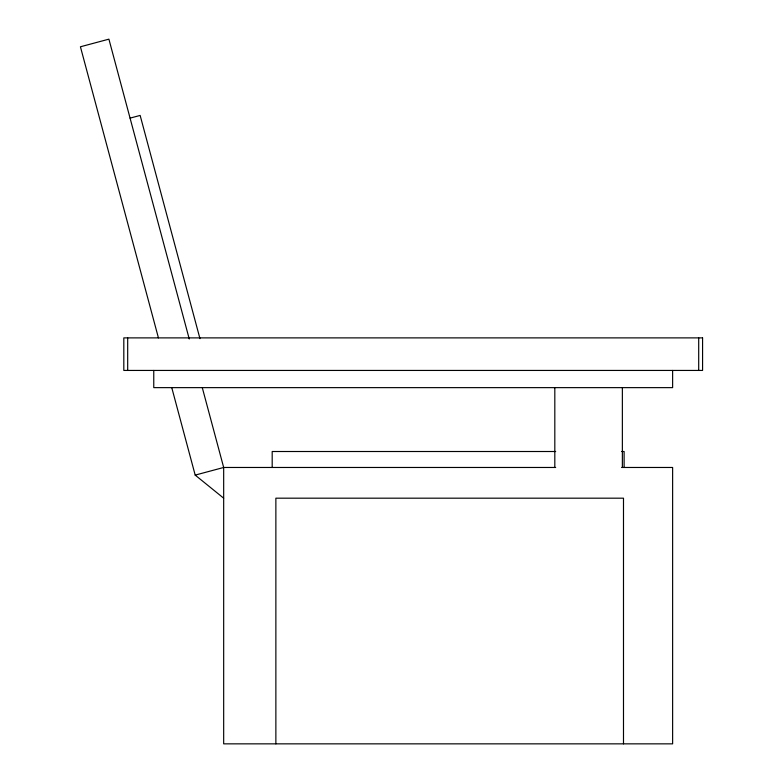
<?xml version="1.0" encoding="UTF-8"?>
<svg xmlns="http://www.w3.org/2000/svg" width="783" height="783" viewBox="0 0 783 783"><rect width="100%" height="100%" fill="white"/><g stroke="black" fill="none" stroke-linecap="round" stroke-linejoin="round"><path stroke-width="1.17" d="M130.066 118.125L140.147 115.424L199.968 338.667M171.761 387.634L195.192 475.105L223.674 467.471L555.685 467.471M555.685 451.507L272.19 451.507L272.19 467.471M621.663 451.507L624.11 451.507L624.11 467.471M621.663 467.471L672.626 467.471L672.626 743.85L223.674 743.85L223.674 467.471L202.278 387.634M195.192 475.105L223.674 498.184M189.251 339.01L108.906 39.15L80.424 46.784L158.43 337.884M698.7 337.884L698.7 370.437M672.626 370.437L672.626 387.634L153.762 387.634L153.762 370.437M623.493 743.85L623.493 498.184L275.87 498.184L275.87 743.85M622.368 387.634L622.368 467.471M554.814 387.634L554.814 467.471M127.688 337.884L127.688 370.437M702.576 337.884L123.812 337.884L123.812 370.437L702.576 370.437L702.576 337.884"/></g></svg>
